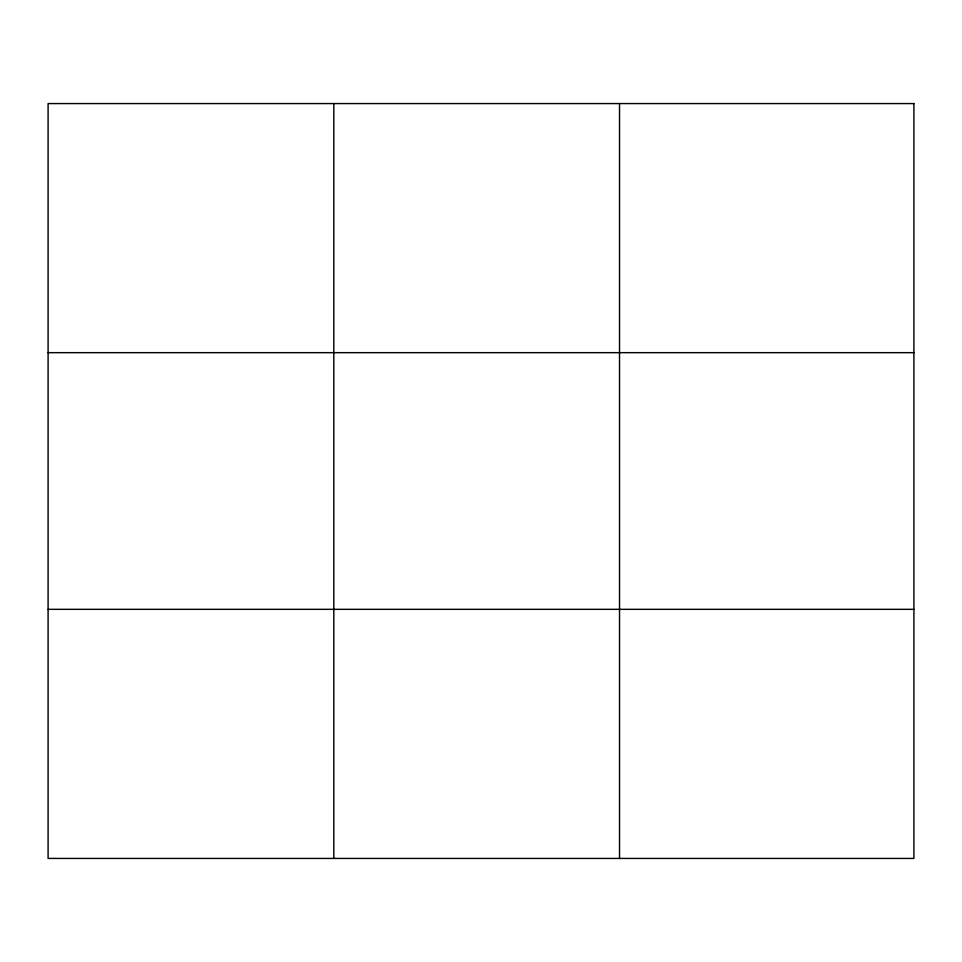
<?xml version="1.0" encoding="UTF-8"?>
<svg xmlns="http://www.w3.org/2000/svg" width="962" height="962" viewBox="0 0 962 962"><rect width="100%" height="100%" fill="white"/><g stroke="black" fill="none" stroke-linecap="round" stroke-linejoin="round"><path stroke-width="1.44" d="M48.1 352.669L913.9 352.669M48.1 609.331L913.9 609.331M619.528 103.571L619.528 858.429M333.814 103.571L333.814 858.429M913.9 103.571L913.9 858.429L48.1 858.429L48.1 103.571L913.9 103.571"/></g></svg>
